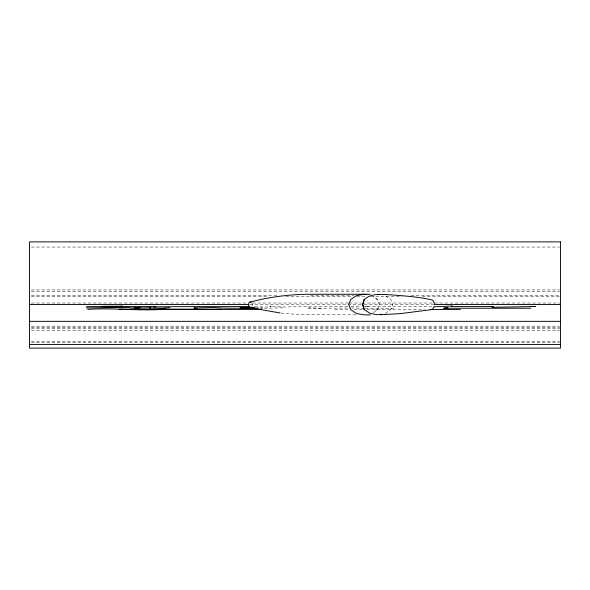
<?xml version="1.0" encoding="UTF-8"?>
<svg xmlns="http://www.w3.org/2000/svg" width="590" height="590" viewBox="0 0 590 590"><rect width="100%" height="100%" fill="white"/><g stroke="black" fill="none" stroke-linecap="round" stroke-linejoin="round"><path stroke-width="0.44" stroke-dasharray="2.95 2.21" d="M373.205 312.634L377.534 309.721L379.577 304.573L377.534 299.425L373.205 296.512M375.808 310.893L376.627 309.728L377.534 309.721M385.418 313.32L390.801 309.566L392.741 304.573L390.801 299.58L385.418 295.819M282.824 307.825L260.404 308.275M347.739 306.534L308.784 306.815L305.03 306.343L286.091 307.007L269.873 306.571L271.186 306.689C264.608 307.427 258.177 306.704 251.672 306.557M350.925 306.387L361.205 306.534M362.887 306.476L368.241 306.321L365.284 306.682C381.339 305.635 396.51 307.368 412.779 306.601L432.249 306.822M334.729 309.78L349.656 309.514M256.281 308.142L262.358 307.973L255.699 307.995M364.325 308.26L351.67 308.002M365.247 308.238L395.691 308.201M366.951 309.654L424.586 309.293M321.048 308.26L308.452 307.818L306.999 308.349L350.755 308.01M354.133 309.772L363.307 309.713M31.344 247.063L559.578 247.063M31.344 289.933L559.578 289.933M31.344 291.608L559.578 291.608M31.344 295.295L277.484 295.295M310.672 295.295L354 295.295M411.156 295.295L559.578 295.295M31.344 296.763L268.266 296.763M285.781 296.763L352.156 296.763M356.766 296.763L365.984 296.763M370.594 296.763L401.938 296.763M422.219 296.763L559.578 296.763M31.344 303.024L247.984 303.024M252.594 303.024L348.469 303.024M349.391 303.024L361.375 303.024M362.297 303.024L559.578 303.024M249.828 304.492L363.219 304.492M364.141 304.492L433.281 304.492M355.888 314.883L299.868 314.669L280.87 313.039M31.344 326.218L559.578 326.218M31.344 327.686L559.578 327.686M31.344 328.586L559.578 328.586M31.344 330.26L559.578 330.26M31.344 341.477L559.578 341.477M31.344 342.325L559.578 342.325M377.534 299.425L376.627 299.418L375.808 298.245M256.112 308.253L258.597 308.282M251.93 303.282A2.581 1.822 -90 0 1 251.93 305.856"/><path stroke-width="0.89" d="M434.447 304.573L433.952 301.992L432.625 300.104C418.9 296.792 404.593 295.937 390.521 294.83C381.752 294.447 371.545 292.876 364.48 299.418L362.408 304.573L364.48 309.721L370.166 313.46L377.851 314.772M432.625 309.035L433.952 307.147M250.352 301.992C269.755 296.947 289.779 294.299 309.831 294.263L370.314 294.263M378.662 314.625L381.096 314.168M430.796 309.728L400.61 313.592L380.417 314.736M443.451 308.231L448.024 307.847L444.056 308.253L530.786 308.223M169.92 307.7L161.004 308.216L149.749 307.943L150.73 307.737L134.675 308.105L140.177 307.552L131.26 307.98L128.45 307.464L86.413 307.943M86.398 306.778C98.368 306.085 110.367 307.7 122.344 306.203L101.148 306.38L155.561 306.616L153.99 306.881C185.931 306.394 217.806 306.778 249.703 306.498M255.396 308.172C241.664 308.061 227.688 308.681 214.074 307.552L193.911 307.958L197.001 308.504M87.711 309.367C113.619 307.715 139.624 311.262 165.473 309.167L160.045 309.344L221.095 309.344L119.04 309.293L260.78 309.485M433.967 306.793L452.213 306.026L451.136 306.579L493.454 306.542L491.905 307.176L493.011 307.25L535.808 306.498L530.558 306.52M254.836 308.002L239.982 307.987L255.286 308.238M364.48 309.721L364.001 309.728L363.027 304.573L364.001 299.418L364.48 299.418M430.641 309.425L460.362 309.573M29.5 304.492L248.906 304.492M434.203 304.492L560.5 304.492M370.314 314.883L364.178 314.883L356.456 313.497L350.799 309.728L348.734 304.573L350.799 299.418L356.456 295.642L364.178 294.263L366.751 294.72M29.5 321.336L560.5 321.336M29.5 344.523L560.5 344.523M279.97 312.943L260.183 309.507M377.851 294.366L379.473 294.668M250.352 307.147A2.581 1.822 -90 0 1 248.589 303.902A2.581 1.822 -90 0 1 251.266 302.338M560.5 241.885L29.5 241.885L29.5 348.115L560.5 348.115L560.5 241.885"/></g></svg>
